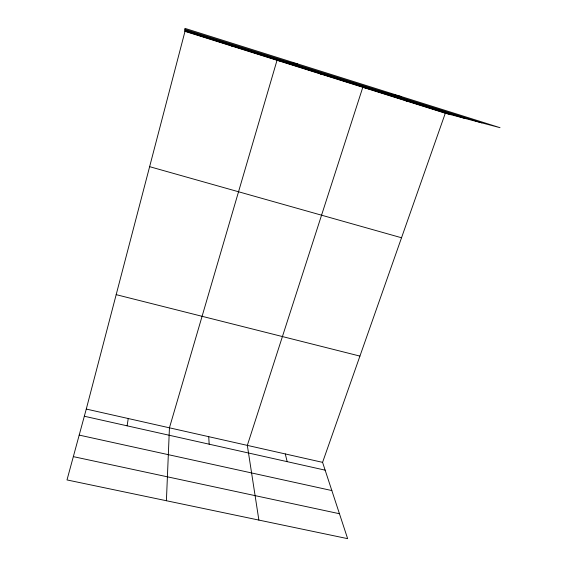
<?xml version="1.0" encoding="UTF-8"?>
<svg xmlns="http://www.w3.org/2000/svg" width="567" height="567" viewBox="0 0 567 567"><rect width="100%" height="100%" fill="white"/><g stroke="black" fill="none" stroke-linecap="round" stroke-linejoin="round"><path stroke-width="0.85" d="M166.407 500.739L169.441 427.816L277.022 60.293L297.243 63.759M127.121 425.824L128.241 418.524M445.301 113.23L322.58 462.353L347.635 538.65L66.998 479.937L86.276 409.062L184.998 31.348L184.913 28.35L500.002 127.674L445.301 113.23L184.998 31.348M231.485 45.97L232.513 46.005M73.334 456.633L339.449 513.73M320.334 73.923L323.268 74.561M79.196 435.102L331.844 490.561M84.32 416.242L325.139 470.156M86.276 409.062L322.58 462.353M401.025 96.475L362.802 87.283L247.332 445.378L258.878 520.081M116.178 294.649L359.932 356.097M404.455 100.38L409.119 101.571M149.631 166.67L401.528 237.764M184.941 29.356L481.858 122.883M184.97 30.264L465.231 118.496M184.991 31.05L450.786 114.676M285.279 453.94L287.164 461.651M208.727 436.675L209.173 444.195"/></g></svg>
